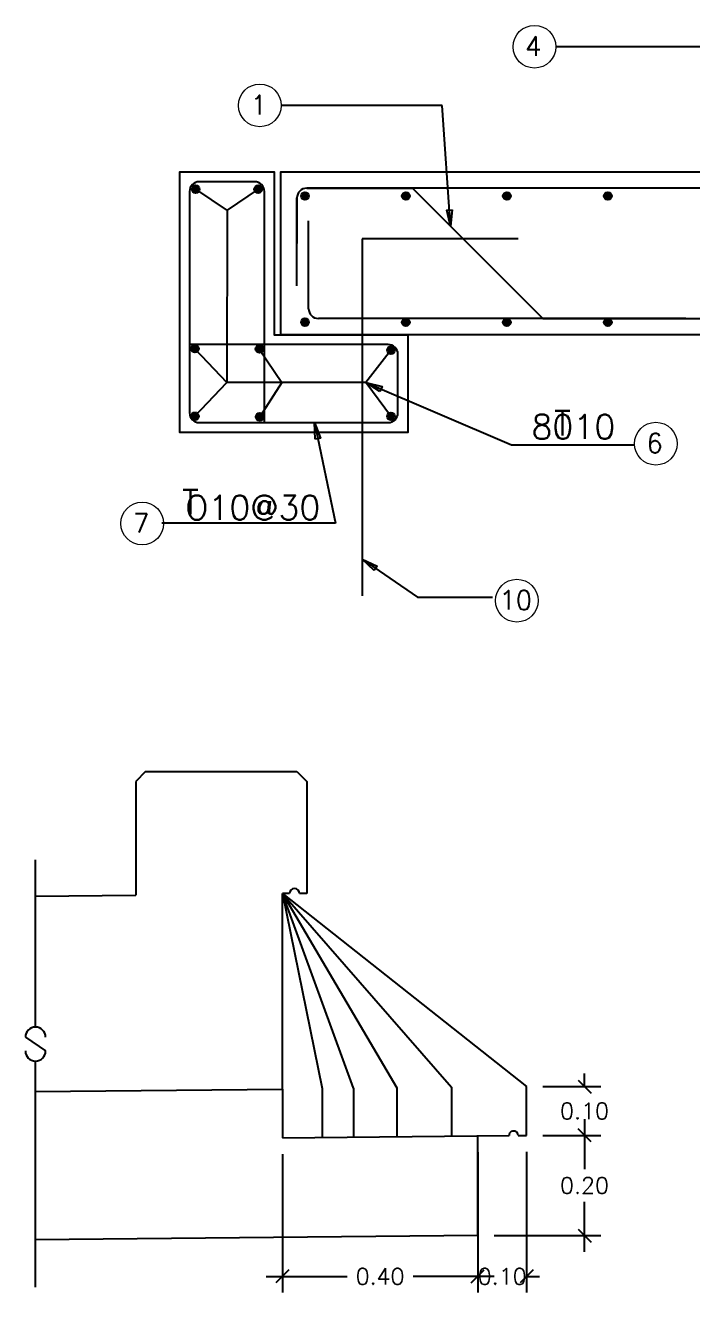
# Model space of a CAD drawing. Header units: metres. Extents: x 324293 to 653279, y 3585589 to 7191434.
# Drawn here: x 326770.5 to 326811.5, y 3595687.4 to 3595765.3 of the extents above; entities that cross this region are included whole.
import ezdxf

# ---------------------------------------------------------------- set-up
doc = ezdxf.new("R2010")
doc.units = ezdxf.units.M
for name, color, linetype in [('milgerd', 6, 'Continuous'), ('pol did', 3, 'Continuous'), ('section', 7, 'Continuous')]:
    doc.layers.add(name, color=color, linetype=linetype)
for name, color, linetype, lineweight in [('POS1', 70, 'Continuous', 15), ('POS2', 2, 'Continuous', 9), ('POS3', 2, 'Continuous', 9)]:
    doc.layers.add(name, color=color, linetype=linetype, lineweight=lineweight)
doc.styles.add('romanse', font='romans.shx')
doc.styles.get("Standard").update_dxf_attribs({"font": 'simplex.shx'})
doc.styles.add('style1', font='romans.shx')
doc.dimstyles.get("Standard").update_dxf_attribs({"dimtxt": 0.18, "dimasz": 0.18, "dimexe": 0.18, "dimexo": 0.0625, "dimgap": 0.09, "dimtad": 0, "dimtih": 1, "dimtoh": 1, "dimdec": 4, "dimzin": 0, "dimdsep": 46, "dimtxsty": 'Standard', "dimcen": 0.09, "dimadec": 0, "dimazin": 0, "dimtfac": 1, "dimtdec": 4, "dimtofl": 0, "dimtmove": 0, "dimatfit": 3, "dimfxl": 1, "dimtolj": 1, "dimtzin": 0, "dimarcsym": 0})

# ---------------------------------------------------------------- blocks, each defined once
blk = doc.blocks.new('_Oblique')
at = {"color": 0, "linetype": 'ByBlock', "lineweight": -2}
blk.add_line((-0.5, -0.5), (0.5, 0.5), dxfattribs=at)
blk = doc.blocks.new('*D676')
at = {"color": 252, "linetype": 'Continuous', "lineweight": -2, "transparency": 16777216}
for p, q in [((326804.882, 3595700.082), (326804.882, 3595700.882)), ((326802.324, 3595700.082), (326805.882, 3595700.082)), ((326802.354, 3595697.082), (326805.882, 3595697.082)), ((326804.882, 3595697.082), (326804.882, 3595696.282))]:
    blk.add_line(p, q, dxfattribs=at)
at = {"layer": 'Defpoints', "color": 0, "linetype": 'Continuous', "transparency": 16777216}
for p in [(326801.324, 3595700.082), (326801.354, 3595697.082), (326804.882, 3595697.082)]:
    blk.add_point(p, dxfattribs=at)
at = {"color": 252, "linetype": 'Continuous', "lineweight": -2, "transparency": 16777216, "xscale": 0.8, "yscale": 0.8, "zscale": 0.8}
for p, rotation in [((326804.882, 3595700.082), 270), ((326804.882, 3595697.082), 90)]:
    blk.add_blockref('_Oblique', p, dxfattribs=dict(at, rotation=rotation))
at = {"color": 1, "linetype": 'Continuous', "transparency": 16777216, "insert": (326804.882, 3595698.582), "char_height": 1, "attachment_point": 5, "style": 'style1'}
blk.add_mtext('\\A1;0.10', dxfattribs=at)
blk = doc.blocks.new('*D677')
at = {"color": 252, "linetype": 'Continuous', "lineweight": -2, "transparency": 16777216}
for p, q in [((326804.882, 3595698.082), (326804.882, 3595695.006)), ((326802.324, 3595697.082), (326805.882, 3595697.082)), ((326804.882, 3595689.931), (326804.882, 3595693.006)), ((326799.324, 3595690.931), (326805.882, 3595690.931))]:
    blk.add_line(p, q, dxfattribs=at)
at = {"layer": 'Defpoints', "color": 0, "linetype": 'Continuous', "transparency": 16777216}
for p in [(326801.324, 3595697.082), (326798.324, 3595690.931), (326804.882, 3595690.931)]:
    blk.add_point(p, dxfattribs=at)
at = {"color": 252, "linetype": 'Continuous', "lineweight": -2, "transparency": 16777216, "xscale": 0.8, "yscale": 0.8, "zscale": 0.8}
for p, rotation in [((326804.882, 3595697.082), 90), ((326804.882, 3595690.931), 270)]:
    blk.add_blockref('_Oblique', p, dxfattribs=dict(at, rotation=rotation))
at = {"color": 1, "linetype": 'Continuous', "transparency": 16777216, "insert": (326804.882, 3595694.006), "char_height": 1, "attachment_point": 5, "style": 'style1'}
blk.add_mtext('\\A1;0.20', dxfattribs=at)
blk = doc.blocks.new('*D678')
at = {"color": 252, "linetype": 'Continuous', "lineweight": -2, "transparency": 16777216}
for p, q in [((326798.324, 3595696.052), (326798.324, 3595687.423)), ((326801.324, 3595696.082), (326801.324, 3595687.423)), ((326798.324, 3595688.423), (326797.524, 3595688.423)), ((326801.324, 3595688.423), (326802.124, 3595688.423))]:
    blk.add_line(p, q, dxfattribs=at)
at = {"layer": 'Defpoints', "color": 0, "linetype": 'Continuous', "transparency": 16777216}
for p in [(326798.324, 3595697.052), (326801.324, 3595697.082), (326798.324, 3595688.423)]:
    blk.add_point(p, dxfattribs=at)
at = {"color": 252, "linetype": 'Continuous', "lineweight": -2, "transparency": 16777216, "xscale": 0.8, "yscale": 0.8, "zscale": 0.8}
blk.add_blockref('_Oblique', (326798.324, 3595688.423), dxfattribs=at)
at = {"color": 252, "linetype": 'Continuous', "lineweight": -2, "transparency": 16777216, "xscale": 0.8, "yscale": 0.8, "zscale": 0.8, "rotation": 180}
blk.add_blockref('_Oblique', (326801.324, 3595688.423), dxfattribs=at)
at = {"color": 1, "linetype": 'Continuous', "transparency": 16777216, "insert": (326799.824, 3595688.423), "char_height": 1, "attachment_point": 5, "style": 'style1'}
blk.add_mtext('\\A1;0.10', dxfattribs=at)
blk = doc.blocks.new('*D679')
at = {"color": 252, "linetype": 'Continuous', "lineweight": -2, "transparency": 16777216}
for p, q in [((326786.324, 3595695.932), (326786.324, 3595687.423)), ((326798.324, 3595689.931), (326798.324, 3595687.423)), ((326785.324, 3595688.423), (326790.3, 3595688.423)), ((326799.324, 3595688.423), (326794.348, 3595688.423))]:
    blk.add_line(p, q, dxfattribs=at)
at = {"layer": 'Defpoints', "color": 0, "linetype": 'Continuous', "transparency": 16777216}
for p in [(326786.324, 3595696.932), (326798.324, 3595690.931), (326786.324, 3595688.423)]:
    blk.add_point(p, dxfattribs=at)
at = {"color": 252, "linetype": 'Continuous', "lineweight": -2, "transparency": 16777216, "xscale": 0.8, "yscale": 0.8, "zscale": 0.8, "rotation": 180}
blk.add_blockref('_Oblique', (326786.324, 3595688.423), dxfattribs=at)
at = {"color": 252, "linetype": 'Continuous', "lineweight": -2, "transparency": 16777216, "xscale": 0.8, "yscale": 0.8, "zscale": 0.8}
blk.add_blockref('_Oblique', (326798.324, 3595688.423), dxfattribs=at)
at = {"color": 1, "linetype": 'Continuous', "transparency": 16777216, "insert": (326792.324, 3595688.423), "char_height": 1, "attachment_point": 5, "style": 'style1'}
blk.add_mtext('\\A1;0.40', dxfattribs=at)
blk = doc.blocks.new('*D672')
at = {"color": 252, "linetype": 'Continuous', "lineweight": -2, "transparency": 16777216}
for p, q in [((326804.882, 3595700.082), (326804.882, 3595700.882)), ((326802.324, 3595700.082), (326805.882, 3595700.082)), ((326802.354, 3595697.082), (326805.882, 3595697.082)), ((326804.882, 3595697.082), (326804.882, 3595696.282))]:
    blk.add_line(p, q, dxfattribs=at)
at = {"layer": 'Defpoints', "color": 0, "linetype": 'Continuous', "transparency": 16777216}
for p in [(326801.324, 3595700.082), (326801.354, 3595697.082), (326804.882, 3595697.082)]:
    blk.add_point(p, dxfattribs=at)
at = {"color": 252, "linetype": 'Continuous', "lineweight": -2, "transparency": 16777216, "xscale": 0.8, "yscale": 0.8, "zscale": 0.8}
for p, rotation in [((326804.882, 3595700.082), 270), ((326804.882, 3595697.082), 90)]:
    blk.add_blockref('_Oblique', p, dxfattribs=dict(at, rotation=rotation))
at = {"color": 1, "linetype": 'Continuous', "transparency": 16777216, "insert": (326804.882, 3595698.582), "char_height": 1, "attachment_point": 5, "style": 'style1'}
blk.add_mtext('\\A1;0.10', dxfattribs=at)
blk = doc.blocks.new('*D673')
at = {"color": 252, "linetype": 'Continuous', "lineweight": -2, "transparency": 16777216}
for p, q in [((326804.882, 3595698.082), (326804.882, 3595695.006)), ((326802.324, 3595697.082), (326805.882, 3595697.082)), ((326804.882, 3595689.931), (326804.882, 3595693.006)), ((326799.324, 3595690.931), (326805.882, 3595690.931))]:
    blk.add_line(p, q, dxfattribs=at)
at = {"layer": 'Defpoints', "color": 0, "linetype": 'Continuous', "transparency": 16777216}
for p in [(326801.324, 3595697.082), (326798.324, 3595690.931), (326804.882, 3595690.931)]:
    blk.add_point(p, dxfattribs=at)
at = {"color": 252, "linetype": 'Continuous', "lineweight": -2, "transparency": 16777216, "xscale": 0.8, "yscale": 0.8, "zscale": 0.8}
for p, rotation in [((326804.882, 3595697.082), 90), ((326804.882, 3595690.931), 270)]:
    blk.add_blockref('_Oblique', p, dxfattribs=dict(at, rotation=rotation))
at = {"color": 1, "linetype": 'Continuous', "transparency": 16777216, "insert": (326804.882, 3595694.006), "char_height": 1, "attachment_point": 5, "style": 'style1'}
blk.add_mtext('\\A1;0.20', dxfattribs=at)
blk = doc.blocks.new('*D674')
at = {"color": 252, "linetype": 'Continuous', "lineweight": -2, "transparency": 16777216}
for p, q in [((326798.324, 3595696.052), (326798.324, 3595687.423)), ((326801.324, 3595696.082), (326801.324, 3595687.423)), ((326798.324, 3595688.423), (326797.524, 3595688.423)), ((326801.324, 3595688.423), (326802.124, 3595688.423))]:
    blk.add_line(p, q, dxfattribs=at)
at = {"layer": 'Defpoints', "color": 0, "linetype": 'Continuous', "transparency": 16777216}
for p in [(326798.324, 3595697.052), (326801.324, 3595697.082), (326798.324, 3595688.423)]:
    blk.add_point(p, dxfattribs=at)
at = {"color": 252, "linetype": 'Continuous', "lineweight": -2, "transparency": 16777216, "xscale": 0.8, "yscale": 0.8, "zscale": 0.8}
blk.add_blockref('_Oblique', (326798.324, 3595688.423), dxfattribs=at)
at = {"color": 252, "linetype": 'Continuous', "lineweight": -2, "transparency": 16777216, "xscale": 0.8, "yscale": 0.8, "zscale": 0.8, "rotation": 180}
blk.add_blockref('_Oblique', (326801.324, 3595688.423), dxfattribs=at)
at = {"color": 1, "linetype": 'Continuous', "transparency": 16777216, "insert": (326799.824, 3595688.423), "char_height": 1, "attachment_point": 5, "style": 'style1'}
blk.add_mtext('\\A1;0.10', dxfattribs=at)
blk = doc.blocks.new('*D675')
at = {"color": 252, "linetype": 'Continuous', "lineweight": -2, "transparency": 16777216}
for p, q in [((326786.324, 3595695.932), (326786.324, 3595687.423)), ((326798.324, 3595689.931), (326798.324, 3595687.423)), ((326785.324, 3595688.423), (326790.3, 3595688.423)), ((326799.324, 3595688.423), (326794.348, 3595688.423))]:
    blk.add_line(p, q, dxfattribs=at)
at = {"layer": 'Defpoints', "color": 0, "linetype": 'Continuous', "transparency": 16777216}
for p in [(326786.324, 3595696.932), (326798.324, 3595690.931), (326786.324, 3595688.423)]:
    blk.add_point(p, dxfattribs=at)
at = {"color": 252, "linetype": 'Continuous', "lineweight": -2, "transparency": 16777216, "xscale": 0.8, "yscale": 0.8, "zscale": 0.8, "rotation": 180}
blk.add_blockref('_Oblique', (326786.324, 3595688.423), dxfattribs=at)
at = {"color": 252, "linetype": 'Continuous', "lineweight": -2, "transparency": 16777216, "xscale": 0.8, "yscale": 0.8, "zscale": 0.8}
blk.add_blockref('_Oblique', (326798.324, 3595688.423), dxfattribs=at)
at = {"color": 1, "linetype": 'Continuous', "transparency": 16777216, "insert": (326792.324, 3595688.423), "char_height": 1, "attachment_point": 5, "style": 'style1'}
blk.add_mtext('\\A1;0.40', dxfattribs=at)

msp = doc.modelspace()

# ---------------------------------------------------------------- hatches: boundary and pattern name
at = {"layer": 'milgerd', "linetype": 'Continuous'}
for points in [[(326780.76011, 3595755.2061, 1), (326781.24011, 3595755.2061, 1)], [(326780.76011, 3595755.2061, 1), (326781.24011, 3595755.2061, 1)], [(326784.60324, 3595755.2061, 1), (326785.08324, 3595755.2061, 1)], [(326784.60324, 3595755.2061, 1), (326785.08324, 3595755.2061, 1)], [(326787.95193, 3595754.78868, 1), (326787.47193, 3595754.78868, 1)], [(326787.95193, 3595754.78868, 1), (326787.47193, 3595754.78868, 1)], [(326794.15193, 3595754.78868, 1), (326793.67193, 3595754.78868, 1)], [(326794.15193, 3595754.78868, 1), (326793.67193, 3595754.78868, 1)], [(326800.35193, 3595754.78868, 1), (326799.87193, 3595754.78868, 1)], [(326800.35193, 3595754.78868, 1), (326799.87193, 3595754.78868, 1)], [(326806.55193, 3595754.78868, 1), (326806.07193, 3595754.78868, 1)], [(326806.55193, 3595754.78868, 1), (326806.07193, 3595754.78868, 1)], [(326787.47193, 3595747.03657, 1), (326787.95193, 3595747.03657, 1)], [(326787.47193, 3595747.03657, 1), (326787.95193, 3595747.03657, 1)], [(326793.67193, 3595747.03657, 1), (326794.15193, 3595747.03657, 1)], [(326793.67193, 3595747.03657, 1), (326794.15193, 3595747.03657, 1)], [(326799.87193, 3595747.03657, 1), (326800.35193, 3595747.03657, 1)], [(326799.87193, 3595747.03657, 1), (326800.35193, 3595747.03657, 1)], [(326806.07193, 3595747.03657, 1), (326806.55193, 3595747.03657, 1)], [(326806.07193, 3595747.03657, 1), (326806.55193, 3595747.03657, 1)], [(326780.7123, 3595745.40748, 1), (326781.1923, 3595745.40748, 1)], [(326780.7123, 3595745.40748, 1), (326781.1923, 3595745.40748, 1)], [(326784.68543, 3595745.39512, 1), (326785.16543, 3595745.39512, 1)], [(326784.68543, 3595745.39512, 1), (326785.16543, 3595745.39512, 1)], [(326792.75293, 3595745.3225, 1), (326793.23293, 3595745.3225, 1)], [(326792.75293, 3595745.3225, 1), (326793.23293, 3595745.3225, 1)], [(326781.1923, 3595741.25922, 1), (326780.7123, 3595741.25922, 1)], [(326781.1923, 3595741.25922, 1), (326780.7123, 3595741.25922, 1)], [(326784.69578, 3595741.22365, 1), (326785.17578, 3595741.22365, 1)], [(326784.69578, 3595741.22365, 1), (326785.17578, 3595741.22365, 1)], [(326793.23293, 3595741.252, 1), (326792.75293, 3595741.252, 1)], [(326793.23293, 3595741.252, 1), (326792.75293, 3595741.252, 1)]]:
    msp.add_hatch(color=256, dxfattribs=at).paths.add_polyline_path(points)

# ---------------------------------------------------------------- linework, layer by layer
at = {"color": 252, "linetype": 'Continuous'}
for p, q in [((326781.00011, 3595755.2061), (326782.93245, 3595753.90388)), ((326781.00011, 3595755.2061), (326782.93245, 3595753.90388)), ((326784.84324, 3595755.2061), (326782.93245, 3595753.9184)), ((326784.84324, 3595755.2061), (326782.93245, 3595753.9184)), ((326782.93245, 3595753.90388), (326782.92309, 3595743.33335)), ((326782.93245, 3595753.90388), (326782.92309, 3595743.33335)), ((326780.9523, 3595745.40748), (326782.92309, 3595743.33335)), ((326780.9523, 3595745.40748), (326782.92309, 3595743.33335)), ((326784.92897, 3595745.35236), (326786.29824, 3595743.33335)), ((326784.92897, 3595745.35236), (326786.29824, 3595743.33335)), ((326793.03139, 3595745.36138), (326791.4606, 3595743.33335)), ((326793.03139, 3595745.36138), (326791.4606, 3595743.33335)), ((326780.9523, 3595741.25922), (326782.92309, 3595743.33335)), ((326780.9523, 3595741.25922), (326782.92309, 3595743.33335)), ((326791.4606, 3595743.33335), (326782.92309, 3595743.33335)), ((326791.4606, 3595743.33335), (326782.92309, 3595743.33335)), ((326786.29824, 3595743.33335), (326784.93578, 3595741.22365)), ((326786.29824, 3595743.33335), (326784.93578, 3595741.22365)), ((326793.03139, 3595741.21312), (326791.4606, 3595743.33335)), ((326793.03139, 3595741.21312), (326791.4606, 3595743.33335))]:
    msp.add_line(p, q, dxfattribs=at)
at = {"color": 7, "linetype": 'Continuous'}
for p, q in [((326771.14757, 3595714.00154), (326771.14757, 3595703.73466)), ((326771.14757, 3595714.00154), (326771.14757, 3595703.73466)), ((326770.5418, 3595703.11293), (326771.78568, 3595702.26822)), ((326770.5418, 3595703.11293), (326771.78568, 3595702.26822)), ((326771.14757, 3595701.64649), (326771.14757, 3595687.76953)), ((326771.14757, 3595701.64649), (326771.14757, 3595687.76953))]:
    msp.add_line(p, q, dxfattribs=at)
for centre, start, end in [((326771.16374, 3595703.11293), 0, 180), ((326771.16374, 3595703.11293), 0, 180), ((326771.16374, 3595702.26822), 180, 0), ((326771.16374, 3595702.26822), 180, 0)]:
    msp.add_arc(centre, 0.62194, start, end, dxfattribs=at)
at = {"layer": 'milgerd', "linetype": 'Continuous'}
for p, q in [((326787.22309, 3595749.26761), (326787.22309, 3595754.66761)), ((326787.22309, 3595754.66761), (326787.22309, 3595751.86761)), ((326787.22309, 3595749.26761), (326787.22309, 3595754.66761)), ((326787.22309, 3595754.66761), (326787.22309, 3595751.86761)), ((326787.82309, 3595755.26761), (326794.32309, 3595755.26761)), ((326847.93986, 3595755.26761), (326787.82309, 3595755.26761)), ((326787.82309, 3595755.26761), (326794.32309, 3595755.26761)), ((326847.93986, 3595755.26761), (326787.82309, 3595755.26761)), ((326794.32309, 3595755.26761), (326802.32309, 3595747.26761)), ((326794.32309, 3595755.26761), (326802.32309, 3595747.26761)), ((326787.93496, 3595747.86761), (326787.93496, 3595753.26761)), ((326787.93496, 3595747.86761), (326787.93496, 3595753.26761)), ((326791.23396, 3595752.16395), (326791.23396, 3595730.21884)), ((326800.8062, 3595752.16395), (326791.23396, 3595752.16395)), ((326791.23396, 3595752.16395), (326791.23396, 3595730.21884)), ((326800.8062, 3595752.16395), (326791.23396, 3595752.16395)), ((326811.10426, 3595747.26761), (326788.53496, 3595747.26761)), ((326811.10426, 3595747.26761), (326788.53496, 3595747.26761)), ((326802.32309, 3595747.26761), (326847.93986, 3595747.26761)), ((326802.32309, 3595747.26761), (326847.93986, 3595747.26761))]:
    msp.add_line(p, q, dxfattribs=at)
msp.add_lwpolyline([(326785.22309, 3595740.86761), (326785.22309, 3595755.06761, 0.41421356), (326784.62309, 3595755.66761), (326781.22309, 3595755.66761, 0.41421356), (326780.62309, 3595755.06761), (326780.62309, 3595741.46761, 0.41421356), (326781.22309, 3595740.86761), (326792.82309, 3595740.86761, 0.41421356), (326793.42309, 3595741.46761), (326793.42309, 3595745.06761, 0.41421356), (326792.82309, 3595745.66761), (326780.62309, 3595745.66761)], format="xyb", dxfattribs=at)
msp.add_lwpolyline([(326785.22309, 3595740.86761), (326785.22309, 3595755.06761, 0.41421356), (326784.62309, 3595755.66761), (326781.22309, 3595755.66761, 0.41421356), (326780.62309, 3595755.06761), (326780.62309, 3595741.46761, 0.41421356), (326781.22309, 3595740.86761), (326792.82309, 3595740.86761, 0.41421356), (326793.42309, 3595741.46761), (326793.42309, 3595745.06761, 0.41421356), (326792.82309, 3595745.66761), (326780.62309, 3595745.66761)], format="xyb", dxfattribs=at)
for centre in [(326781.00011, 3595755.2061), (326781.00011, 3595755.2061), (326784.84324, 3595755.2061), (326784.84324, 3595755.2061), (326787.71193, 3595754.78868), (326787.71193, 3595754.78868), (326793.91193, 3595754.78868), (326793.91193, 3595754.78868), (326800.11193, 3595754.78868), (326800.11193, 3595754.78868), (326806.31193, 3595754.78868), (326806.31193, 3595754.78868), (326787.71193, 3595747.03657), (326787.71193, 3595747.03657), (326793.91193, 3595747.03657), (326793.91193, 3595747.03657), (326800.11193, 3595747.03657), (326800.11193, 3595747.03657), (326806.31193, 3595747.03657), (326806.31193, 3595747.03657), (326780.9523, 3595745.40748), (326780.9523, 3595745.40748), (326784.92543, 3595745.39512), (326784.92543, 3595745.39512), (326792.99293, 3595745.3225), (326792.99293, 3595745.3225), (326780.9523, 3595741.25922), (326780.9523, 3595741.25922), (326784.93578, 3595741.22365), (326784.93578, 3595741.22365), (326792.99293, 3595741.252), (326792.99293, 3595741.252)]:
    msp.add_circle(centre, 0.24, dxfattribs=at)
for centre, start, end in [((326787.82309, 3595754.66761), 90, 180), ((326787.82309, 3595754.66761), 90, 180), ((326787.82309, 3595754.66761), 90, 180), ((326787.82309, 3595754.66761), 90, 180), ((326788.53496, 3595747.86761), 180, 270), ((326788.53496, 3595747.86761), 180, 270)]:
    msp.add_arc(centre, 0.6, start, end, dxfattribs=at)
at = {"layer": 'pol did', "linetype": 'Continuous'}
for p, q in [((326786.32377, 3595711.93235), (326801.32377, 3595700.08175)), ((326786.32377, 3595711.93235), (326801.32377, 3595700.08175)), ((326801.32377, 3595697.0816), (326801.32377, 3595700.08175)), ((326801.32377, 3595697.0816), (326801.32377, 3595700.08175)), ((326786.32377, 3595699.93175), (326786.32377, 3595697.87417)), ((326786.32377, 3595699.93175), (326786.32377, 3595697.87417)), ((326786.32377, 3595697.87417), (326786.32377, 3595696.9316)), ((326786.32377, 3595697.87417), (326786.32377, 3595696.9316)), ((326786.32377, 3595696.9316), (326800.2451, 3595697.07081)), ((326786.32377, 3595696.9316), (326800.2451, 3595697.07081)), ((326798.32377, 3595690.9313), (326798.32377, 3595697.0516)), ((326798.32377, 3595690.9313), (326798.32377, 3595697.0516)), ((326800.801, 3595697.07637), (326801.32377, 3595697.0816)), ((326800.801, 3595697.07637), (326801.32377, 3595697.0816)), ((326798.32377, 3595690.9313), (326771.14757, 3595690.6683)), ((326798.32377, 3595690.9313), (326771.14757, 3595690.6683))]:
    msp.add_line(p, q, dxfattribs=at)
at = {"layer": 'pol did', "color": 70, "linetype": 'Continuous'}
for p, q in [((326786.32377, 3595711.93235), (326796.71915, 3595700.0357)), ((326786.32377, 3595711.93235), (326793.34521, 3595700.00196)), ((326786.32377, 3595711.93235), (326788.76779, 3595699.95619)), ((326790.70072, 3595699.97552), (326786.32377, 3595711.93235)), ((326786.32377, 3595711.93235), (326796.71915, 3595700.0357)), ((326786.32377, 3595711.93235), (326793.34521, 3595700.00196)), ((326786.32377, 3595711.93235), (326788.76779, 3595699.95619)), ((326790.70072, 3595699.97552), (326786.32377, 3595711.93235)), ((326796.71915, 3595700.0357), (326796.71915, 3595697.03555)), ((326796.71915, 3595700.0357), (326796.71915, 3595697.03555)), ((326788.76779, 3595699.95619), (326788.76779, 3595696.95604)), ((326788.76779, 3595699.95619), (326788.76779, 3595696.95604)), ((326790.70072, 3595699.97552), (326790.70072, 3595696.97537)), ((326790.70072, 3595699.97552), (326790.70072, 3595696.97537)), ((326793.34521, 3595700.00196), (326793.34521, 3595697.00181)), ((326793.34521, 3595700.00196), (326793.34521, 3595697.00181))]:
    msp.add_line(p, q, dxfattribs=at)
at = {"layer": 'pol did', "color": 60, "linetype": 'Continuous'}
for points in [[(326794.02309, 3595746.26761), (326794.02309, 3595740.26761), (326780.02309, 3595740.26761), (326780.02309, 3595756.26761), (326785.82309, 3595756.26761), (326785.82309, 3595746.26761), (326794.02309, 3595746.26761)], [(326794.02309, 3595746.26761), (326794.02309, 3595740.26761), (326780.02309, 3595740.26761), (326780.02309, 3595756.26761), (326785.82309, 3595756.26761), (326785.82309, 3595746.26761), (326794.02309, 3595746.26761)], [(326847.93986, 3595746.26761), (326786.22309, 3595746.26761), (326786.22309, 3595756.26761), (326847.93986, 3595756.26761)], [(326847.93986, 3595746.26761), (326786.22309, 3595746.26761), (326786.22309, 3595756.26761), (326847.93986, 3595756.26761)]]:
    msp.add_lwpolyline(points, dxfattribs=at)
at = {"layer": 'pol did', "linetype": 'Continuous'}
msp.add_arc((326800.52305, 3595697.07359), 0.27796, 0.5729387, 180.5729387, dxfattribs=at)
msp.add_arc((326800.52305, 3595697.07359), 0.27796, 0.5729387, 180.5729387, dxfattribs=at)
at = {"layer": 'POS1', "color": 252}
for centre in [(326801.80437, 3595763.95944), (326801.80437, 3595763.95944), (326784.93861, 3595760.35533), (326784.93861, 3595760.35533), (326809.25859, 3595739.57445), (326809.25859, 3595739.57445), (326777.72055, 3595734.66827), (326777.72055, 3595734.66827), (326800.72334, 3595729.93139), (326800.72334, 3595729.93139)]:
    msp.add_circle(centre, 1.3125, dxfattribs=at)
at = {"layer": 'section', "linetype": 'Continuous'}
for p, q in [((326777.92377, 3595719.43235), (326777.32377, 3595718.83235)), ((326777.92377, 3595719.43235), (326777.32377, 3595718.83235)), ((326777.32377, 3595718.83235), (326777.32377, 3595711.84235)), ((326777.32377, 3595718.83235), (326777.32377, 3595711.84235)), ((326777.92377, 3595719.43235), (326787.22377, 3595719.43235)), ((326777.92377, 3595719.43235), (326787.22377, 3595719.43235)), ((326787.22377, 3595719.43235), (326787.82377, 3595718.83235)), ((326787.22377, 3595719.43235), (326787.82377, 3595718.83235)), ((326787.82377, 3595718.83235), (326787.82377, 3595711.93235)), ((326787.82377, 3595718.83235), (326787.82377, 3595711.93235)), ((326771.14757, 3595711.78059), (326777.32377, 3595711.84235)), ((326771.14757, 3595711.78059), (326777.32377, 3595711.84235)), ((326786.76061, 3595711.93235), (326786.32377, 3595711.93235)), ((326786.32377, 3595699.93175), (326786.32377, 3595711.93235)), ((326786.76061, 3595711.93235), (326786.32377, 3595711.93235)), ((326786.32377, 3595699.93175), (326786.32377, 3595711.93235)), ((326787.82377, 3595711.93235), (326787.38693, 3595711.93235)), ((326787.82377, 3595711.93235), (326787.38693, 3595711.93235)), ((326771.14757, 3595699.77999), (326786.32377, 3595699.93175)), ((326771.14757, 3595699.77999), (326786.32377, 3595699.93175))]:
    msp.add_line(p, q, dxfattribs=at)
msp.add_arc((326787.07377, 3595711.93235), 0.31316, 0, 180, dxfattribs=at)
msp.add_arc((326787.07377, 3595711.93235), 0.31316, 0, 180, dxfattribs=at)

# ---------------------------------------------------------------- texts
at = {"layer": 'POS2', "color": 1, "attachment_point": 5, "style": 'romanse'}
for s, insert, char_height in [('4', (326801.7381, 3595763.99293), 1.17188), ('4', (326801.7381, 3595763.99293), 1.17188), ('1', (326784.87234, 3595760.38882), 1.17188), ('1', (326784.87234, 3595760.38882), 1.17188), ('6', (326809.19231, 3595739.60794), 1.17188), ('6', (326809.19231, 3595739.60794), 1.17188), ('7', (326777.65427, 3595734.70176), 1.17188), ('7', (326777.65427, 3595734.70176), 1.17188), ('10', (326800.65706, 3595729.96488), 1.171875), ('10', (326800.65706, 3595729.96488), 1.171875)]:
    msp.add_mtext(s, dxfattribs=dict(at, insert=insert, char_height=char_height))
at = {"layer": 'POS3', "color": 1, "char_height": 1.5, "attachment_point": 5, "style": 'romanse'}
for s, insert in [('8010', (326804.19698, 3595740.61353)), ('8010', (326804.19698, 3595740.61353)), ('T', (326803.52781, 3595740.8359)), ('T', (326803.52781, 3595740.8359)), ('T', (326780.68776, 3595735.9895)), ('T', (326780.68776, 3595735.9895)), ('O10@30', (326784.51276, 3595735.64936)), ('O10@30', (326784.51276, 3595735.64936))]:
    msp.add_mtext(s, dxfattribs=dict(at, insert=insert))

# ---------------------------------------------------------------- dimensions: what is measured, and where the dimension line sits
at = {"color": 1, "linetype": 'Continuous'}
for picture in ['*D676', '*D672']:
    dim = msp.add_linear_dim(base=(326804.88187, 3595697.0819), p1=(326801.32377, 3595700.08175), p2=(326801.35377, 3595697.0819), angle=90, dimstyle='Standard', override={"dimtxt": 1, "dimasz": 0.8, "dimexe": 1, "dimexo": 1, "dimgap": 0.5, "dimtoh": 0, "dimdec": 2, "dimlfac": 0.033333, "dimtxsty": 'style1', "dimblk1": 'Oblique', "dimblk2": 'Oblique', "dimsah": 1, "dimdle": 1, "dimclrd": 252, "dimclre": 252, "dimclrt": 1, "dimtix": 1}, dxfattribs=at)
    dim.commit()
    dim.dimension.update_dxf_attribs({"geometry": picture, "text_midpoint": (326804.88187, 3595698.58182)})
for picture in ['*D677', '*D673']:
    dim = msp.add_linear_dim(base=(326804.88187, 3595690.9313), p1=(326801.32377, 3595697.0816), p2=(326798.32377, 3595690.9313), angle=90, text='0.20', dimstyle='Standard', override={"dimtxt": 1, "dimasz": 0.8, "dimexe": 1, "dimexo": 1, "dimgap": 0.5, "dimtoh": 0, "dimdec": 2, "dimlfac": 0.033333, "dimtxsty": 'style1', "dimblk1": 'Oblique', "dimblk2": 'Oblique', "dimsah": 1, "dimdle": 1, "dimclrd": 252, "dimclre": 252, "dimclrt": 1, "dimtix": 1}, dxfattribs=at)
    dim.commit()
    dim.dimension.update_dxf_attribs({"geometry": picture, "text_midpoint": (326804.88187, 3595694.00645)})
for picture in ['*D679', '*D675']:
    dim = msp.add_linear_dim(base=(326786.32377, 3595688.42279), p1=(326798.32377, 3595690.9313), p2=(326786.32377, 3595696.9316), text='0.40', dimstyle='Standard', override={"dimtxt": 1, "dimasz": 0.8, "dimexe": 1, "dimexo": 1, "dimgap": 0.5, "dimtoh": 0, "dimdec": 2, "dimlfac": 0.033333, "dimtxsty": 'style1', "dimblk1": 'Oblique', "dimblk2": 'Oblique', "dimsah": 1, "dimdle": 1, "dimclrd": 252, "dimclre": 252, "dimclrt": 1, "dimtix": 1}, dxfattribs=at)
    dim.commit()
    dim.dimension.update_dxf_attribs({"geometry": picture, "text_midpoint": (326792.32377, 3595688.42279)})
for picture in ['*D678', '*D674']:
    dim = msp.add_linear_dim(base=(326798.32377, 3595688.42279), p1=(326801.32377, 3595697.0816), p2=(326798.32377, 3595697.0516), dimstyle='Standard', override={"dimtxt": 1, "dimasz": 0.8, "dimexe": 1, "dimexo": 1, "dimgap": 0.5, "dimtoh": 0, "dimdec": 2, "dimlfac": 0.033333, "dimtxsty": 'style1', "dimblk1": 'Oblique', "dimblk2": 'Oblique', "dimsah": 1, "dimdle": 1, "dimclrd": 252, "dimclre": 252, "dimclrt": 1, "dimtix": 1}, dxfattribs=at)
    dim.commit()
    dim.dimension.update_dxf_attribs({"geometry": picture, "text_midpoint": (326799.82377, 3595688.42279)})

# ---------------------------------------------------------------- leaders
at = {"color": 252, "linetype": 'Continuous'}
for points in [[(326815.32521, 3595755.35238), (326813.92953, 3595763.95944), (326803.11687, 3595763.95944)], [(326815.32521, 3595755.35238), (326813.92953, 3595763.95944), (326803.11687, 3595763.95944)], [(326796.65884, 3595752.93185), (326796.14304, 3595760.35533), (326786.25111, 3595760.35533)], [(326796.65884, 3595752.93185), (326796.14304, 3595760.35533), (326786.25111, 3595760.35533)], [(326791.4606, 3595743.33335), (326800.39547, 3595739.50922), (326807.94771, 3595739.50922)], [(326791.4606, 3595743.33335), (326800.39547, 3595739.50922), (326807.94771, 3595739.50922)], [(326788.30326, 3595740.86761), (326789.59717, 3595734.6899), (326778.91836, 3595734.6899)], [(326788.30326, 3595740.86761), (326789.59717, 3595734.6899), (326778.91836, 3595734.6899)], [(326791.23396, 3595732.48485), (326794.61602, 3595730.13766), (326799.23722, 3595730.13766)], [(326791.23396, 3595732.48485), (326794.61602, 3595730.13766), (326799.23722, 3595730.13766)]]:
    msp.add_leader(points, dimstyle='Standard', override={"dimasz": 1, "dimtmove": 2, "dimldrblk": 'Closed'}, dxfattribs=at)

doc.saveas('drawing.dxf')
